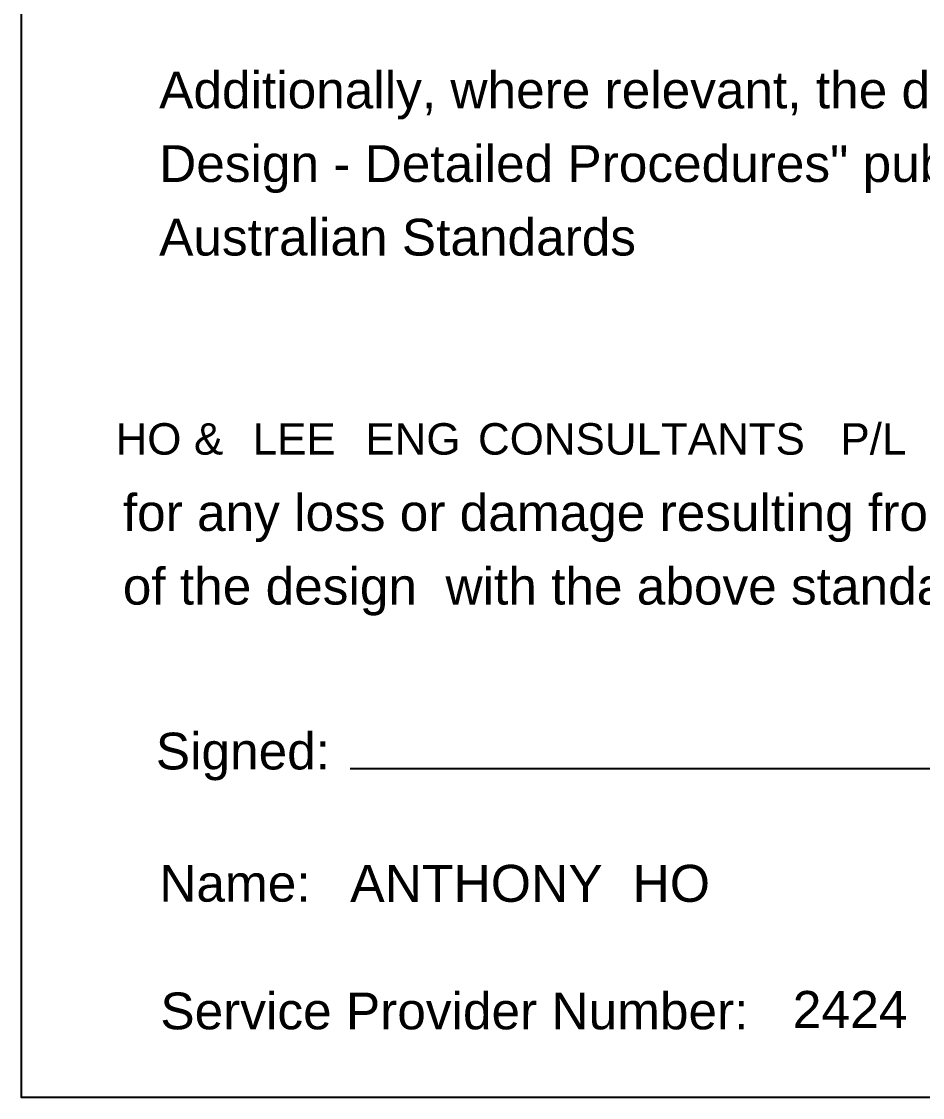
# Paper-space layout 's2 of 2' of a CAD drawing. Header units: metres. Extents: x -1806 to 17358, y -2633 to 1911.
# Drawn here: x 721.3 to 765.2, y 278.9 to 331.3 of the extents above; entities that cross this region are included whole.
import ezdxf
from ezdxf.enums import TextEntityAlignment as Align

# ---------------------------------------------------------------- set-up
doc = ezdxf.new("R2010")
doc.units = ezdxf.units.M
doc.layers.get('0').update_dxf_attribs({"color": 6})
doc.layers.add('Notes', color=7, linetype='Continuous')
doc.styles.get("Standard").update_dxf_attribs({"font": 'arial.ttf'})

psp = doc.layouts.new('s2 of 2')

# ---------------------------------------------------------------- linework, layer by layer
at = {"layer": 'Notes'}
psp.add_line((737.293, 294.942), (819.631, 294.942), dxfattribs=at)
psp.add_lwpolyline([(721.297, 392.234), (825.035, 392.234), (825.035, 278.929), (721.297, 278.929)], close=True, dxfattribs=at)

# ---------------------------------------------------------------- texts
at = {"color": 7, "lineweight": -3}
for s, p in [('Signed:', (727.834, 296.681)), ('Name:', (728.003, 290.248)), ('Service Provider Number:', (728.056, 284.036))]:
    psp.add_text(s, height=1.79, dxfattribs=at).set_placement(p, align=Align.TOP_LEFT)
at = {"color": 7, "lineweight": -3, "char_height": 1.79, "attachment_point": 1, "line_spacing_factor": 1.2}
for s, insert in [('\\PAdditionally, where relevant, the design complies with AS/NZS 7000 "Overhead Line\\PDesign - Detailed Procedures" published by SAI Global Ltd and other relevant \\PAustralian Standards', (727.997, 332.429)), ('                                                         indemnifies Endeavour Energy \\Pfor any loss or damage resulting from non-compliance \\Pof the design  with the above standards.', (726.228, 311.865))]:
    psp.add_mtext(s, dxfattribs=dict(at, insert=insert))
at = {"layer": 'Notes', "ltscale": 0.5}
for tag, p, s, height in [('HO', (725.875, 310.21), 'XXXXXXXXXXXXXXXXXXXXXXX', 1.53), ('&', (729.689, 310.21), 'XXXXXXXXXXXXXXXXXXXXXXX', 1.53), ('LEE', (732.55, 310.21), 'XXXXXXXXXXXXXXXXXXXXXXX', 1.53), ('ENG', (738.033, 310.21), 'XXXXXXXXXXXXXXXXXXXXXXX', 1.53), ('CONSULTANTS', (743.517, 310.21), 'XXXXXXXXXXXXXXXXXXXXXXX', 1.53), ('P/L', (761.159, 310.21), 'XXXXXXXXXXXXXXXXXXXXXXX', 1.53), ('ANTHONY', (737.296, 288.449), 'XXXXXXXXXXXXXXXXXXXXX', 1.8), ('HO', (751.039, 288.449), 'XXXXXXXXXXXXXXXXXXXXX', 1.8), ('2424', (758.835, 282.312), 'XXXXXX', 1.8)]:
    psp.add_attdef(tag, p, s, height=height, dxfattribs=at)

doc.saveas('drawing.dxf')
